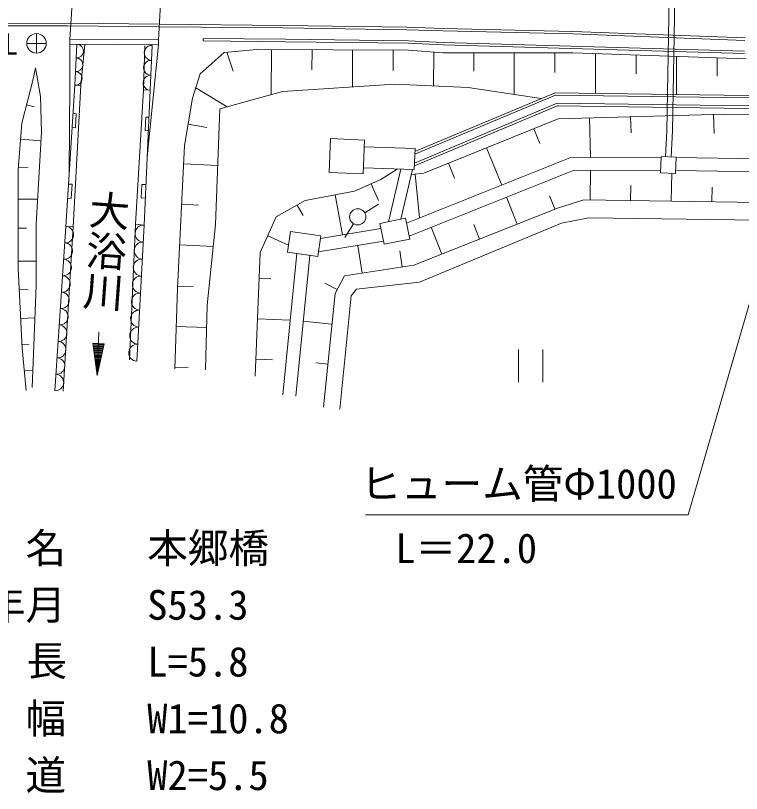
# Model space of a CAD drawing. Units: millimetres, scale not verified. Extents: x 40000 to 680000, y 20000 to 380000.
# Drawn here: x 399005 to 443720, y 260089 to 308037 of the extents above; entities that cross this region are included whole.
import ezdxf
from ezdxf.enums import TextEntityAlignment as Align

# ---------------------------------------------------------------- set-up
doc = ezdxf.new("R2010")
doc.units = ezdxf.units.MM
doc.header["$LTSCALE"] = 1000
for name, color, linetype, lineweight in [('M-BGD', 7, 'Continuous', 13), ('M-BMK-SRVR', 3, 'Continuous', 13), ('M-STR-HTXT', 7, 'Continuous', 18), ('M-STR-STR1', 1, 'Continuous', 13), ('M-STR-STR3', 7, 'Continuous', 13)]:
    doc.layers.add(name, color=color, linetype=linetype, lineweight=lineweight)
doc.styles.add('@ＭＳ ゴシック', font='')
doc.styles.add('ＭＳ ゴシック', font='')
doc.styles.get('@ＭＳ ゴシック').set_extended_font_data('@MS Gothic')
doc.styles.get('ＭＳ ゴシック').set_extended_font_data('MS Gothic')

msp = doc.modelspace()

# ---------------------------------------------------------------- linework, layer by layer
at = {"layer": 'M-BGD'}
for p, q in [((439126, 300940), (439415, 318169)), ((439475, 300934), (439765, 318149)), ((402195, 307558), (392882, 307529)), ((402195, 307408), (392883, 307379)), ((407878, 307350), (402195, 307408)), ((407880, 307500), (402197, 307558)), ((415487, 307271), (407878, 307350)), ((415489, 307421), (407880, 307500)), ((423106, 307314), (415489, 307421)), ((423104, 307164), (415487, 307271)), ((423104, 307164), (425351, 307095)), ((423109, 307314), (425355, 307245)), ((425351, 307095), (433326, 306908)), ((425355, 307245), (433331, 307057)), ((433326, 306908), (443937, 306508)), ((433331, 307057), (443943, 306657)), ((407805, 306534), (402340, 306566)), ((410556, 306626), (410555, 306476)), ((415627, 306422), (410555, 306476)), ((415629, 306572), (410556, 306626)), ((423186, 306325), (415627, 306422)), ((423188, 306475), (415629, 306572)), ((423188, 306475), (425348, 306375)), ((402355, 303845), (402338, 306266)), ((402664, 303739), (402783, 306263)), ((403021, 303737), (403263, 306260)), ((406896, 303462), (406963, 306175)), ((407803, 306234), (407112, 299329)), ((407410, 306200), (407300, 303430)), ((411861, 305757), (413866, 305944)), ((413866, 305944), (423218, 305906)), ((414757, 303169), (414768, 305941)), ((417263, 304691), (417268, 305931)), ((419759, 303642), (419768, 305920)), ((422263, 304654), (422268, 305910)), ((423181, 306325), (425342, 306226)), ((423218, 305906), (425333, 305731)), ((425342, 306226), (433218, 306009)), ((425348, 306375), (433222, 306159)), ((433218, 306009), (443911, 305692)), ((433222, 306159), (443917, 305842)), ((410386, 304452), (411861, 305757)), ((412419, 304602), (412015, 305771)), ((424759, 303704), (424767, 305778)), ((425333, 305731), (433331, 305739)), ((427227, 304604), (427225, 305733)), ((429728, 303177), (429725, 305735)), ((432227, 304537), (432225, 305738)), ((433331, 305739), (444005, 305367)), ((434728, 303245), (434725, 305690)), ((437227, 304439), (437225, 305603)), ((439728, 303176), (439726, 305516)), ((442227, 304298), (442226, 305429)), ((400068, 304037), (400239, 304819)), ((400239, 304819), (400532, 303038)), ((399399, 301410), (400068, 304037)), ((409909, 302938), (410386, 304452)), ((402108, 295042), (402664, 303739)), ((402316, 298301), (402355, 303845)), ((403021, 303737), (402555, 295018)), ((402664, 303739), (403021, 303737)), ((412045, 302408), (410112, 303582)), ((415454, 303365), (422378, 303812)), ((422378, 303812), (426893, 303608)), ((426893, 303608), (431382, 302925)), ((400532, 303038), (400601, 300848)), ((406403, 295186), (406896, 303462)), ((407300, 303430), (406896, 303462)), ((407300, 303430), (406920, 295125)), ((411585, 302279), (415454, 303365)), ((432271, 303129), (423599, 299489)), ((432241, 303280), (423605, 299654)), ((442637, 303135), (432241, 303280)), ((442635, 302985), (432271, 303129)), ((450854, 303071), (442637, 303135)), ((409416, 300036), (409909, 302938)), ((432368, 302628), (423579, 298938)), ((432368, 302628), (442630, 302485)), ((450850, 302921), (442635, 302985)), ((400157, 302421), (399687, 302540)), ((411325, 295165), (411585, 302279)), ((432426, 302490), (423573, 298773)), ((432366, 302478), (442628, 302335)), ((442628, 302335), (450833, 302271)), ((442630, 302485), (450837, 302421)), ((402748, 301987), (402553, 301999)), ((402748, 301987), (402692, 301117)), ((406984, 300947), (407022, 301778)), ((407022, 301778), (407224, 301769)), ((432440, 301671), (424152, 298313)), ((442707, 301956), (432440, 301671)), ((434423, 299299), (434356, 301725)), ((436920, 300803), (436893, 301795)), ((442030, 300762), (441997, 301937)), ((450830, 301790), (442707, 301956)), ((399173, 298518), (399399, 301410)), ((402692, 301117), (402497, 301130)), ((410785, 301142), (409637, 301336)), ((400601, 300848), (400280, 295188)), ((406984, 300947), (407186, 300938)), ((431296, 300144), (430926, 301058)), ((439045, 299332), (439126, 300940)), ((439395, 299319), (439475, 300923)), ((400571, 300320), (399322, 300418)), ((418318, 298359), (418405, 300449)), ((418405, 300449), (420499, 300362)), ((420499, 300362), (420412, 298272)), ((408975, 291235), (409416, 300036)), ((423611, 299839), (420482, 299953)), ((423564, 298540), (423611, 299839)), ((428955, 297586), (428025, 299882)), ((433260, 299305), (423089, 295242)), ((438758, 299278), (433260, 299305)), ((438740, 298346), (438780, 299343)), ((438780, 299343), (439705, 299306)), ((439705, 299306), (439666, 298309)), ((446053, 299182), (439693, 299286)), ((411457, 298796), (409359, 298901)), ((426043, 298022), (425675, 298930)), ((399168, 292439), (399173, 298518)), ((399788, 298653), (399187, 298700)), ((420412, 298272), (418318, 298359)), ((423564, 298540), (420428, 298654)), ((421507, 297936), (422521, 298578)), ((421978, 295329), (422747, 298570)), ((422734, 295482), (423460, 298544)), ((433412, 298504), (423250, 294446)), ((424152, 298313), (423388, 298237)), ((423882, 295559), (423612, 298259)), ((438754, 298478), (433412, 298504)), ((434426, 298499), (434396, 296678)), ((439666, 298309), (438740, 298346)), ((439424, 298318), (439396, 296596)), ((446035, 298382), (439673, 298486)), ((419876, 297204), (421507, 297936)), ((402488, 297637), (402275, 297651)), ((402488, 297637), (402432, 296768)), ((406740, 296797), (406778, 297628)), ((406778, 297628), (407034, 297616)), ((421367, 296634), (420904, 297666)), ((436911, 297569), (436896, 296637)), ((441910, 297463), (441895, 296555)), ((406740, 296797), (406996, 296786)), ((416847, 296636), (419876, 297204)), ((419149, 294526), (418688, 296982)), ((429246, 296840), (429906, 295181)), ((431903, 296924), (432225, 296116)), ((400367, 296720), (399171, 296721)), ((402432, 296768), (402219, 296781)), ((410266, 296353), (409234, 296405)), ((415059, 295629), (416847, 296636)), ((416712, 295706), (416347, 296355)), ((420514, 295887), (421371, 296402)), ((432384, 296167), (434009, 296685)), ((434009, 296685), (446954, 296471)), ((423529, 292644), (432384, 296167)), ((414073, 293426), (415059, 295629)), ((421453, 295223), (423028, 295542)), ((423028, 295542), (423288, 294257)), ((432636, 295233), (434310, 295569)), ((434310, 295569), (446863, 295393)), ((399682, 294938), (399170, 294938)), ((400280, 295188), (400271, 291370)), ((401428, 284915), (402108, 295042)), ((402555, 295018), (401929, 284882)), ((402108, 295042), (402555, 295018)), ((406403, 295186), (406019, 286810)), ((406920, 295125), (406403, 295186)), ((406920, 295125), (406475, 286732)), ((410808, 290192), (411325, 295165)), ((421515, 294919), (417790, 294301)), ((419819, 295207), (419286, 294360)), ((421714, 293938), (421453, 295223)), ((423881, 291611), (432636, 295233)), ((424603, 294986), (425260, 293333)), ((427228, 295148), (427583, 294257)), ((415822, 293885), (414536, 294460)), ((415761, 293447), (415941, 294725)), ((415941, 294725), (417812, 294461)), ((417812, 294461), (417632, 293182)), ((421674, 294134), (417672, 293470)), ((423288, 294257), (421714, 293938)), ((411183, 293804), (409109, 293908)), ((417632, 293182), (415761, 293447)), ((420091, 293871), (420350, 292162)), ((422672, 293526), (422822, 292537)), ((413761, 285804), (414073, 293426)), ((415465, 284660), (416334, 293366)), ((416261, 284580), (417127, 293254)), ((400274, 292893), (399168, 292894)), ((419265, 291998), (423529, 292644)), ((399418, 287528), (399168, 292439)), ((414728, 291806), (414008, 291835)), ((418065, 291552), (418819, 291154)), ((418687, 290904), (419265, 291998)), ((420017, 291171), (423881, 291611)), ((399778, 291161), (399234, 291133)), ((400271, 291370), (400019, 285112)), ((408817, 286263), (408975, 291235)), ((409953, 291333), (408981, 291364)), ((419684, 290771), (420017, 291171)), ((417967, 283908), (418687, 290904)), ((418987, 283778), (419684, 290771)), ((410702, 286200), (410808, 290192)), ((400192, 289408), (399325, 289364)), ((415925, 289268), (413906, 289351)), ((416722, 289200), (418493, 289018)), ((410771, 288806), (408899, 288865)), ((404137, 288545), (404026, 285854)), ((399853, 287790), (399406, 287768)), ((404454, 287807), (403760, 287836)), ((404026, 285854), (403760, 287836)), ((404450, 287788), (403763, 287816)), ((404439, 287738), (403770, 287766)), ((404428, 287688), (403776, 287716)), ((404026, 285854), (404454, 287807)), ((399661, 284927), (399418, 287528)), ((404417, 287639), (403783, 287665)), ((404407, 287589), (403790, 287615)), ((404396, 287540), (403797, 287565)), ((404385, 287490), (403803, 287514)), ((404374, 287440), (403810, 287464)), ((404363, 287391), (403817, 287414)), ((404352, 287341), (403824, 287363)), ((404341, 287292), (403830, 287313)), ((404330, 287242), (403837, 287263)), ((404319, 287193), (403844, 287212)), ((429984, 285445), (429984, 287445)), ((431484, 287445), (431484, 285445)), ((404309, 287143), (403851, 287162)), ((404298, 287093), (403857, 287112)), ((404287, 287044), (403864, 287061)), ((404276, 286994), (403871, 287011)), ((404265, 286945), (403877, 286961)), ((404254, 286895), (403884, 286910)), ((404243, 286845), (403891, 286860)), ((404232, 286796), (403898, 286810)), ((404221, 286746), (403904, 286759)), ((414831, 286811), (413804, 286853)), ((404211, 286697), (403911, 286709)), ((404200, 286647), (403918, 286659)), ((404189, 286597), (403925, 286608)), ((404178, 286548), (403931, 286558)), ((404167, 286498), (403938, 286508)), ((404156, 286449), (403945, 286457)), ((404145, 286399), (403951, 286407)), ((404134, 286349), (403958, 286357)), ((404123, 286300), (403965, 286306)), ((404113, 286250), (403972, 286256)), ((409642, 286340), (408820, 286366)), ((417501, 286622), (418239, 286546)), ((400062, 286189), (399547, 286141)), ((404102, 286201), (403978, 286206)), ((404091, 286151), (403985, 286156)), ((404080, 286102), (403992, 286105)), ((404069, 286052), (403999, 286055)), ((404058, 286002), (404005, 286005)), ((404047, 285953), (404012, 285954)), ((404036, 285903), (404019, 285904))]:
    msp.add_line(p, q, dxfattribs=at)
msp.add_circle((420085, 295630), 500, dxfattribs=at)
for centre, radius, start, end in [((402764, 305848), 422, 267.2845, 79.1256), ((407392, 305738), 462, 87.7083, 267.7083), ((402724, 305004), 422, 267.2845, 87.2845), ((407355, 304815), 462, 87.7083, 267.7083), ((402684, 304160), 422, 267.2845, 87.2845), ((407318, 303892), 462, 87.7083, 267.7083), ((402074, 294535), 508, 266.1554, 86.1554), ((406893, 294600), 525, 86.9647, 266.9647), ((402006, 293523), 508, 266.1554, 86.1554), ((406837, 293551), 525, 86.9647, 266.9647), ((401938, 292510), 508, 266.1554, 86.1554), ((406781, 292502), 525, 86.9647, 266.9647), ((401870, 291497), 508, 266.1554, 86.1554), ((406726, 291453), 525, 86.9647, 266.9647), ((401802, 290485), 508, 266.1554, 86.1554), ((406670, 290404), 525, 86.9647, 266.9647), ((401734, 289472), 508, 266.1554, 86.1554), ((406615, 289354), 525, 86.9647, 266.9647), ((401666, 288459), 508, 266.1554, 86.1554), ((406559, 288305), 525, 86.9647, 266.9647), ((401598, 287447), 508, 266.1554, 86.1554), ((406503, 287256), 525, 86.9647, 266.9647), ((401530, 286434), 508, 266.1554, 86.1554), ((401462, 285421), 508, 266.1554, 86.1554)]:
    msp.add_arc(centre, radius, start, end, dxfattribs=at)
at = {"layer": 'M-BMK-SRVR'}
for p, q in [((400297, 305722), (400297, 306922)), ((400897, 306322), (399697, 306322))]:
    msp.add_line(p, q, dxfattribs=at)
msp.add_circle((400297, 306322), 600, dxfattribs=at)
at = {"layer": 'M-STR-STR1'}
for p, q in [((402340, 306566), (403058, 317496)), ((407805, 306534), (408454, 317209)), ((402340, 306566), (402338, 306266)), ((407803, 306234), (407805, 306534)), ((402338, 306266), (407803, 306234))]:
    msp.add_line(p, q, dxfattribs=at)
at = {"layer": 'M-STR-STR3'}
for p, q in [((446872, 299530), (440444, 277267)), ((440444, 277267), (420564, 277267))]:
    msp.add_line(p, q, dxfattribs=at)

# ---------------------------------------------------------------- texts
at = {"layer": 'M-BMK-SRVR', "style": 'ＭＳ ゴシック'}
msp.add_text('L', height=1320, dxfattribs=at).set_placement((398262, 305231), align=Align.BOTTOM_LEFT)
at = {"layer": 'M-STR-HTXT', "style": '@ＭＳ ゴシック'}
msp.add_text('大浴川', height=1833, rotation=265.798, dxfattribs=at).set_placement((403392, 297383), align=Align.BOTTOM_LEFT)
at = {"layer": 'M-STR-STR1', "style": 'ＭＳ ゴシック'}
for s, p in [('橋\u3000\u3000名', (392116, 273747)), ('本郷橋', (407116, 273747)), ('架設年月', (392116, 270247)), ('S53.3', (407116, 270247)), ('橋\u3000  長', (392184, 266798)), ('L=5.8', (407116, 266747)), ('全\u3000\u3000幅', (392116, 263247)), ('W1=10.8', (407116, 263247)), ('車\u3000\u3000道', (392116, 259747)), ('W2=5.5', (407116, 259747))]:
    msp.add_text(s, height=1833, dxfattribs=at).set_placement(p, align=Align.BOTTOM_LEFT)
at = {"layer": 'M-STR-STR3', "style": 'ＭＳ ゴシック'}
for s, p in [('ヒューム管Φ1000', (420248, 280095)), ('L＝22.0', (422396, 276121))]:
    msp.add_text(s, height=1833, dxfattribs=at).set_placement(p, align=Align.TOP_LEFT)

doc.saveas('drawing.dxf')
